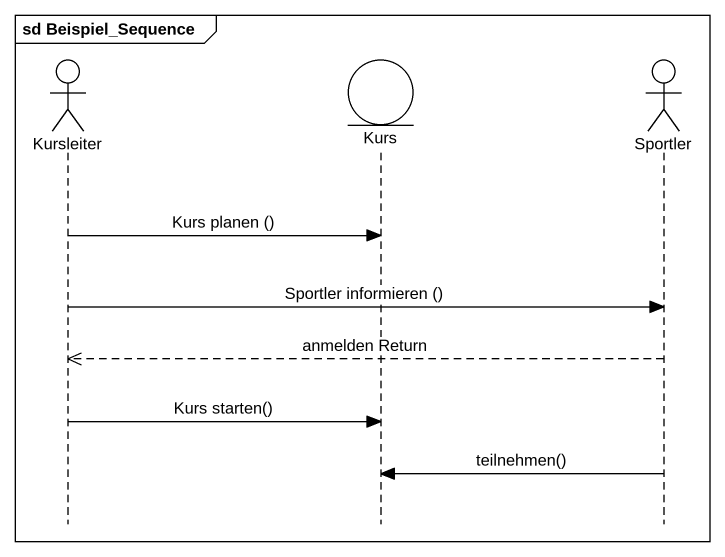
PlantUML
@startuml
mainframe sd Beispiel_Sequence
hide footbox
actor Kursleiter
entity Kurs
actor Sportler

Kursleiter -> Kurs : Kurs planen ()
Kursleiter -> Sportler : Sportler informieren ()
Sportler -->> Kursleiter : anmelden Return
Kursleiter -> Kurs : Kurs starten()
Sportler -> Kurs : teilnehmen()
@enduml
